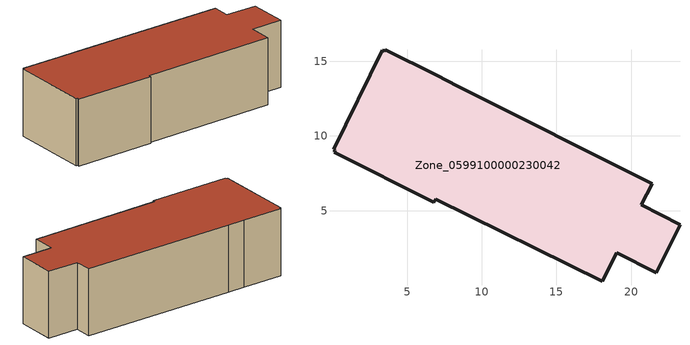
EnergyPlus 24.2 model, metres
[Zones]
Zone_0599100000230042
 floor ground (C_G): 21.4,6.81 20.69,5.41 23.27,4.06 21.69,0.85 19.04,2.17 18.07,0.26 6.91,5.75 6.8,5.56 0.12,8.89 0.2,9.06 0.08,9.11 3.35,15.72 3.48,15.66 3.54,15.78 6.98,14.05 8.4,13.34 z0
 wall outside (C_F): 21.69,0.85 23.27,4.06 20.69,5.41 21.4,6.81 8.4,13.34 6.98,14.05 3.54,15.78 3.48,15.66 3.35,15.72 0.08,9.11 0.2,9.06 0.12,8.89 6.8,5.56 6.91,5.75 18.07,0.26 19.04,2.17 21.69,0.85 z0:6.14
 roof outside (C_R): 6.98,14.05 3.54,15.78 3.48,15.66 3.35,15.72 0.08,9.11 0.2,9.06 0.12,8.89 6.8,5.56 6.91,5.75 18.07,0.26 19.04,2.17 21.69,0.85 23.27,4.06 20.69,5.41 21.4,6.81 8.4,13.34 z6.14
[BUILDING]
Pand.0599100000230042: North Axis=0; Terrain=City; Loads Convergence Tolerance Value=0.04; Temperature Convergence Tolerance Value=0.4; Solar Distribution=FullExterior; Maximum Number of Warmup Days=25; Minimum Number of Warmup Days=1
[Site:Location]
Rotterdam.The.Hague.AP_ZH_NLD Design_Conditions: Latitude=51.96; Longitude=4.45; Time Zone=1; Elevation=-4.5
[SITE:GROUNDTEMPERATURE:BUILDINGSURFACE]
18, 18, 18, 18, 18, 18, 18, 18, 18, 18, 18, 18
[MATERIAL] Thermal Absorptance=0.9; Solar Absorptance=0.7; Visible Absorptance=0.7
Name | Roughness | Thickness | Conductivity | Density | Specific Heat
G.D.1965 | MediumSmooth | 0.15 | 1 | 540 | 1210
F.D.1965 | Rough | 0.3 | 0.857143 | 1920 | 840
R.D.1965 | MediumRough | 0.2 | 0.08 | 1500 | 1000
[CONSTRUCTION]
C_G: G.D.1965
C_F: F.D.1965
C_R: R.D.1965
[ZONE]
Zone_0599100000230042: Type=1; Multiplier=1; Ceiling Height=Autocalculate; Volume=Autocalculate; Floor Area=autocalculate; Part of Total Floor Area=Yes
[ZONEINFILTRATION:DESIGNFLOWRATE]
Infil_Zone_0599100000230042: Zone or ZoneList or Space or SpaceList=Zone_0599100000230042; Schedule=AlwaysOn; Design Flow Rate Calculation Method=Flow/Area; Flow Rate per Floor Area=0.0042; Constant Term Coefficient=1; Temperature Term Coefficient=0; Velocity Term Coefficient=0; Velocity Squared Term Coefficient=0
[HVACTEMPLATE:ZONE:IDEALLOADSAIRSYSTEM]
Zone_0599100000230042: Maximum Heating Supply Air Temperature=50; Minimum Cooling Supply Air Temperature=13; Maximum Heating Supply Air Humidity Ratio=0.0156; Minimum Cooling Supply Air Humidity Ratio=0.0077; Heating Limit=NoLimit; Cooling Limit=NoLimit; Dehumidification Control Type=ConstantSensibleHeatRatio; Cooling Sensible Heat Ratio=0.7; Dehumidification Setpoint=60; Humidification Control Type=None; Humidification Setpoint=30; Outdoor Air Method=None; Outdoor Air Flow Rate per Person=0.00944; Outdoor Air Flow Rate per Zone Floor Area=0; Outdoor Air Flow Rate per Zone=0; Demand Controlled Ventilation Type=None; Outdoor Air Economizer Type=NoEconomizer; Heat Recovery Type=None; Sensible Heat Recovery Effectiveness=0.7; Latent Heat Recovery Effectiveness=0.65
[ZONECONTROL:THERMOSTAT]
ThermostatControl_Zone_0599100000230042: Zone or ZoneList=Zone_0599100000230042; Control Type Schedule=DualSetpointControlType; Control 1=Thermostat_Zone_0599100000230042; Temperature Difference Between Cutout And Setpoint=0
[THERMOSTATSETPOINT:DUALSETPOINT]
Thermostat_Zone_0599100000230042: Heating Setpoint Temperature Schedule=HeatingSetpoint_Zone_0599100000230042; Cooling Setpoint Temperature Schedule=CoolingSetpoint_Zone_0599100000230042
[SCHEDULE:COMPACT]
HeatingSetpoint_Zone_0599100000230042: Through: 12/31, For: AllDays, Until: 24:00, 21
CoolingSetpoint_Zone_0599100000230042: Through: 12/31, For: AllDays, Until: 24:00, 24
DualSetpointControlType: Through: 12/31, For: AllDays, Until: 24:00, 4
AlwaysOn: Through: 12/31, For: AllDays, Until: 24:00, 1
